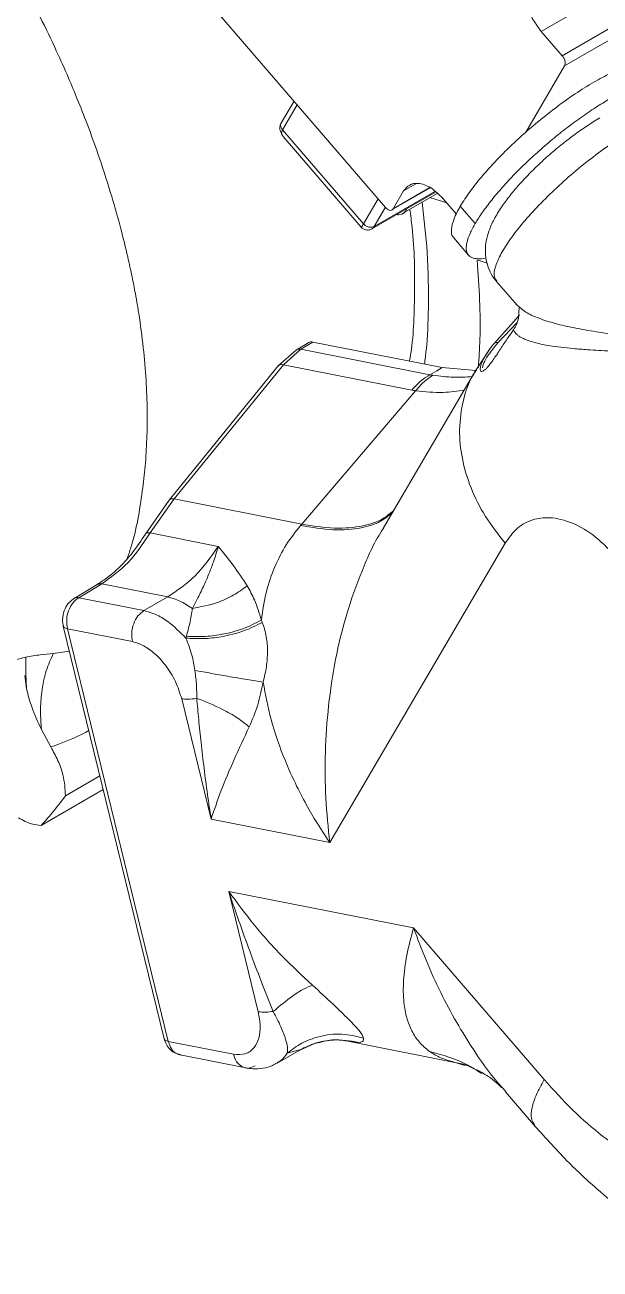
# Model space of a CAD drawing. Header units: millimetres. Extents: x 169 to 14583, y -399 to 10804.
# Drawn here: x 3749.6 to 3822.6, y 9113.7 to 9271.6 of the extents above; entities that cross this region are included whole.
import ezdxf

# ---------------------------------------------------------------- set-up
doc = ezdxf.new("R2010")
doc.units = ezdxf.units.MM
doc.header["$LTSCALE"] = 35

msp = doc.modelspace()

# ---------------------------------------------------------------- linework, layer by layer
at = {"color": 7, "linetype": 'Continuous', "lineweight": 18}
for p, q in [((3815.113, 9270.8), (3889.713, 9313.866)), ((3817.764, 9267.723), (3892.364, 9310.789)), ((3818.076, 9266.446), (3892.676, 9309.512)), ((3795.35, 9248.456), (3771.999, 9275.564)), ((3815.113, 9270.8), (3817.764, 9267.723)), ((3818.076, 9266.446), (3813.099, 9257.947)), ((3783.728, 9261.948), (3782.061, 9259.1)), ((3784.129, 9261.482), (3782.27, 9258.308)), ((3792.557, 9246.366), (3782.27, 9258.308)), ((3782.335, 9257.475), (3792.243, 9245.972)), ((3797.639, 9250.556), (3799.187, 9251.449)), ((3793.597, 9245.726), (3801.702, 9250.405)), ((3801.603, 9250.491), (3793.895, 9246.041)), ((3796.047, 9248.093), (3801.019, 9250.963)), ((3796.3, 9248.268), (3800.987, 9250.974)), ((3797.639, 9250.556), (3796.3, 9248.268)), ((3797.491, 9247.709), (3801.886, 9250.246)), ((3794.416, 9249.54), (3792.557, 9246.366)), ((3795.326, 9248.484), (3793.895, 9246.041)), ((3800.974, 9249.719), (3803.125, 9249.037)), ((3804.34, 9247.626), (3802.674, 9249.56)), ((3804.834, 9248.625), (3806.727, 9246.427)), ((3803.998, 9244.593), (3805.892, 9242.395)), ((3806.986, 9241.79), (3808.241, 9241.39)), ((3809.379, 9239.117), (3812.031, 9236.038)), ((3812.058, 9236.06), (3811.891, 9236.201)), ((3812.355, 9235.81), (3812.058, 9236.06)), ((3812.304, 9235.785), (3812.268, 9235.088)), ((3811.906, 9234.307), (3809.16, 9231.227)), ((3812.222, 9234.626), (3812.005, 9234.392)), ((3812.038, 9233.855), (3809.608, 9231.285)), ((3785.62, 9231.327), (3784.034, 9230.369)), ((3786.134, 9231.374), (3784.605, 9230.451)), ((3802.546, 9228.127), (3786.134, 9231.374)), ((3784.035, 9230.369), (3781.732, 9228.343)), ((3784.605, 9230.451), (3782.384, 9228.497)), ((3800.964, 9227.214), (3784.605, 9230.451)), ((3808.634, 9230.563), (3806.865, 9227.857)), ((3781.731, 9228.342), (3767.872, 9211.307)), ((3782.384, 9228.497), (3768.525, 9211.462)), ((3798.679, 9225.273), (3782.384, 9228.497)), ((3806.811, 9227.803), (3795.088, 9207.784)), ((3806.792, 9227.771), (3802.546, 9228.127)), ((3799.163, 9225.189), (3784.712, 9208.259)), ((3767.873, 9211.308), (3764.86, 9207.002)), ((3768.525, 9211.462), (3765.489, 9207.135)), ((3784.712, 9208.259), (3768.525, 9211.462)), ((3765.489, 9207.135), (3774.123, 9205.427)), ((3810.528, 9205.839), (3788.271, 9167.833)), ((3758.749, 9200.589), (3755.838, 9198.831)), ((3759.321, 9200.672), (3756.409, 9198.913)), ((3759.321, 9200.672), (3767.699, 9199.014)), ((3756.409, 9198.913), (3764.687, 9197.275)), ((3767.699, 9199.014), (3764.687, 9197.275)), ((3754.445, 9195.316), (3767.247, 9142.933)), ((3754.974, 9194.975), (3767.775, 9142.591)), ((3754.974, 9194.975), (3763.228, 9193.341)), ((3755.221, 9192.14), (3753.176, 9191.823)), ((3749.572, 9189.051), (3749.779, 9187.349)), ((3769.476, 9186.089), (3773.209, 9170.813)), ((3751.663, 9182.178), (3752.862, 9179.964)), ((3754.717, 9173.757), (3759.096, 9176.285)), ((3751.649, 9170.009), (3759.52, 9174.552)), ((3773.209, 9170.813), (3788.271, 9167.833)), ((3798.905, 9156.985), (3775.454, 9161.625)), ((3775.454, 9161.625), (3779.187, 9146.35)), ((3815.48, 9137.743), (3798.905, 9156.985)), ((3776.03, 9140.958), (3767.775, 9142.591)), ((3790.38, 9142.663), (3790.46, 9142.645)), ((3790.785, 9142.569), (3804.555, 9139.844)), ((3769.267, 9140.883), (3777.595, 9139.235)), ((3781.578, 9139.828), (3784.376, 9141.444)), ((3784.274, 9141.466), (3782.878, 9141.113)), ((3784.444, 9141.508), (3784.274, 9141.466)), ((3784.298, 9141.402), (3786.314, 9142.317)), ((3804.052, 9139.955), (3805.43, 9139.524)), ((3804.668, 9139.824), (3805.569, 9139.593)), ((3810.597, 9136.217), (3810.099, 9136.779)), ((3810.557, 9136.183), (3814.376, 9131.749))]:
    msp.add_line(p, q, dxfattribs=at)
at = {"color": 7, "linetype": 'Continuous', "lineweight": 18, "flags": 128}
msp.add_lwpolyline([(3800.964, 9227.214), (3801.85, 9227.725), (3802.546, 9228.127)], dxfattribs=at)
at = {"color": 7, "linetype": 'Continuous', "lineweight": 18}
for points, knots in [([(3745.668, 9283.217), (3746.769, 9281.344), (3748.821, 9277.853), (3751.415, 9272.87), (3753.456, 9268.631), (3755.002, 9265.163), (3756.297, 9262.071), (3757.649, 9258.636), (3759.134, 9254.512), (3760.561, 9250.052), (3761.724, 9245.913), (3762.562, 9242.509), (3763.158, 9239.779), (3763.492, 9238.069), (3763.679, 9237.048), (3763.76, 9236.586), (3763.835, 9236.153), (3763.903, 9235.746), (3763.965, 9235.367), (3764.236, 9233.664), (3764.63, 9230.704), (3764.979, 9226.588), (3765.121, 9222.711), (3765.074, 9219.074), (3764.866, 9215.669), (3764.322, 9211.034), (3763.66, 9207.055), (3762.709, 9204.346), (3762.544, 9203.876)], [0, 0, 0, 0, 0.07136647, 0.13294813, 0.1847434, 0.22675094, 0.25896967, 0.2966208, 0.35064026, 0.40729717, 0.45710116, 0.50005164, 0.53083383, 0.55677939, 0.56277552, 0.56843987, 0.57377242, 0.57877319, 0.58344218, 0.58777939, 0.64175852, 0.69351394, 0.74304877, 0.79036659, 0.83547152, 0.87836831, 0.97888331, 1, 1, 1, 1]), ([(3813.459, 9277.57), (3813.274, 9277.073), (3812.904, 9276.079), (3813.244, 9274.091), (3814.015, 9272.245), (3814.747, 9271.282), (3815.113, 9270.8)], [0, 0, 0, 0, 0.279619, 0.5592379, 0.7796189, 1, 1, 1, 1]), ([(3817.764, 9267.723), (3817.85, 9267.606), (3818.024, 9267.37), (3818.146, 9266.983), (3818.164, 9266.66), (3818.105, 9266.517), (3818.076, 9266.446)], [0, 0, 0, 0, 0.2796189, 0.5592379, 0.779619, 1, 1, 1, 1]), ([(3804.834, 9248.625), (3805.219, 9249.235), (3805.995, 9250.462), (3807.694, 9252.565), (3809.682, 9254.752), (3811.943, 9256.963), (3814.376, 9259.111), (3816.9, 9261.116), (3819.409, 9262.911), (3821.797, 9264.405), (3823.982, 9265.551), (3825.88, 9266.301), (3827.42, 9266.638), (3828.488, 9266.586), (3828.817, 9266.237), (3828.957, 9266.087)], [0, 0, 0, 0, 0.078075, 0.1569385, 0.2357853, 0.3138806, 0.3919506, 0.4708208, 0.549666, 0.6277622, 0.7058321, 0.7847023, 0.8635475, 0.9416437, 1, 1, 1, 1]), ([(3830.268, 9264.269), (3830.145, 9264.313), (3829.798, 9264.439), (3828.934, 9264.367), (3827.725, 9264.076), (3826.289, 9263.523), (3824.677, 9262.738), (3822.924, 9261.737), (3821.069, 9260.542), (3819.15, 9259.177), (3817.214, 9257.676), (3815.308, 9256.075), (3813.471, 9254.408), (3811.743, 9252.71), (3810.166, 9251.021), (3808.783, 9249.387), (3807.598, 9247.828), (3807.018, 9246.895), (3806.727, 9246.427)], [0, 0, 0, 0, 0.0348703, 0.099052, 0.1632205, 0.227737, 0.2922632, 0.3564482, 0.4206327, 0.4851582, 0.5496843, 0.6138694, 0.6780539, 0.7425794, 0.8071059, 0.8712917, 0.9354764, 1, 1, 1, 1]), ([(3822.558, 9259.821), (3822.278, 9259.656), (3821.453, 9259.168), (3820.056, 9258.239), (3818.392, 9257.014), (3816.768, 9255.699), (3815.207, 9254.318), (3813.73, 9252.892), (3812.361, 9251.44), (3811.119, 9249.971), (3810.014, 9248.473), (3809.11, 9246.987), (3808.48, 9245.587), (3808.113, 9244.272), (3807.98, 9243.036), (3808.076, 9241.789), (3808.445, 9240.585), (3808.912, 9239.648), (3809.333, 9239.212), (3809.458, 9239.082)], [0, 0, 0, 0, 0.0363031, 0.1071893, 0.1761359, 0.2439942, 0.3114876, 0.3791227, 0.4473477, 0.5169064, 0.5890342, 0.6662189, 0.7379561, 0.7920422, 0.8413458, 0.8884264, 0.9346004, 0.9805136, 1, 1, 1, 1]), ([(3782.063, 9259.108), (3782.013, 9258.988), (3781.91, 9258.74), (3781.932, 9258.332), (3782.024, 9258.01), (3782.144, 9257.844), (3782.17, 9257.808)], [0, 0, 0, 0, 0.2889885, 0.5958468, 0.9124575, 1, 1, 1, 1]), ([(3782.271, 9258.308), (3782.201, 9258.405), (3782.093, 9258.555), (3782.035, 9258.777), (3782.023, 9258.946), (3782.049, 9259.049), (3782.061, 9259.1)], [0, 0, 0, 0, 0.381956, 0.5875673, 0.7975398, 1, 1, 1, 1]), ([(3782.061, 9259.1), (3782.062, 9259.102), (3782.072, 9259.156), (3782.101, 9259.223), (3782.154, 9259.269), (3782.166, 9259.28)], [0, 0, 0, 0, 0.0272883, 0.774359, 1, 1, 1, 1]), ([(3782.27, 9258.308), (3782.231, 9258.226), (3782.152, 9258.061), (3782.153, 9257.816), (3782.214, 9257.619), (3782.311, 9257.517), (3782.343, 9257.483)], [0, 0, 0, 0, 0.2720837, 0.5540841, 0.8488535, 1, 1, 1, 1]), ([(3826.653, 9258.214), (3825.86, 9257.733), (3824.275, 9256.771), (3821.726, 9254.928), (3819.186, 9252.883), (3816.74, 9250.691), (3814.496, 9248.451), (3812.545, 9246.253), (3810.972, 9244.193), (3809.837, 9242.35), (3809.205, 9240.819), (3809.044, 9239.683), (3809.337, 9239.274), (3809.468, 9239.092)], [0, 0, 0, 0, 0.0925879, 0.1851757, 0.2777636, 0.3703514, 0.4629393, 0.5555272, 0.648115, 0.7407029, 0.8332907, 0.9258786, 1, 1, 1, 1]), ([(3802.674, 9249.56), (3802.152, 9250.075), (3801.106, 9251.106), (3799.554, 9251.609), (3798.341, 9251.419), (3797.873, 9250.844), (3797.639, 9250.556)], [0, 0, 0, 0, 0.279619, 0.5592379, 0.7796189, 1, 1, 1, 1]), ([(3796.3, 9248.268), (3796.241, 9248.202), (3796.124, 9248.07), (3795.85, 9248.087), (3795.579, 9248.222), (3795.426, 9248.378), (3795.35, 9248.456)], [0, 0, 0, 0, 0.2796189, 0.5592379, 0.779619, 1, 1, 1, 1]), ([(3798.017, 9248.278), (3797.976, 9248.181), (3797.782, 9247.723), (3797.288, 9247.488), (3796.829, 9247.542), (3796.757, 9247.55)], [0, 0, 0, 0, 0.184453, 0.8723683, 1, 1, 1, 1]), ([(3798.428, 9248.249), (3798.532, 9247.479), (3799.04, 9243.736), (3799.054, 9237.439), (3798.912, 9231.751), (3798.416, 9229.125), (3798.383, 9228.951)], [0, 0, 0, 0, 0.1114078, 0.5410319, 0.969452, 1, 1, 1, 1]), ([(3799.992, 9249.152), (3800.237, 9246.997), (3800.762, 9242.372), (3800.837, 9236.127), (3800.662, 9231.43), (3800.363, 9229.16), (3800.285, 9228.574)], [0, 0, 0, 0, 0.2976213, 0.6387007, 0.906794, 1, 1, 1, 1]), ([(3804.044, 9244.634), (3803.986, 9244.675), (3803.694, 9244.879), (3803.668, 9245.671), (3803.925, 9246.933), (3804.532, 9248.063), (3804.834, 9248.625)], [0, 0, 0, 0, 0.0771557, 0.38573, 0.6943122, 1, 1, 1, 1]), ([(3792.237, 9245.979), (3792.331, 9245.889), (3792.526, 9245.7), (3792.929, 9245.572), (3793.359, 9245.594), (3793.606, 9245.738), (3793.726, 9245.807)], [0, 0, 0, 0, 0.2364813, 0.4945429, 0.7555889, 1, 1, 1, 1]), ([(3792.557, 9246.366), (3792.503, 9246.276), (3792.395, 9246.098), (3792.296, 9245.982), (3792.247, 9245.945), (3792.244, 9245.973), (3792.244, 9245.973)], [0, 0, 0, 0, 0.3320665, 0.6627362, 0.9913481, 1, 1, 1, 1]), ([(3793.895, 9246.041), (3793.798, 9246), (3793.648, 9245.936), (3793.405, 9245.932), (3793.21, 9245.961), (3793.018, 9246.026), (3792.783, 9246.146), (3792.646, 9246.279), (3792.557, 9246.366)], [0, 0, 0, 0, 0.2394628, 0.3683684, 0.5000082, 0.6316466, 0.7605483, 1, 1, 1, 1]), ([(3793.895, 9246.041), (3793.847, 9245.966), (3793.766, 9245.839), (3793.677, 9245.784), (3793.641, 9245.762)], [0, 0, 0, 0, 0.6000073, 1, 1, 1, 1]), ([(3806.727, 9246.427), (3806.487, 9245.989), (3806.009, 9245.116), (3805.646, 9244.03), (3805.55, 9243.139), (3805.753, 9242.48), (3806.236, 9242.055), (3807.019, 9241.912), (3807.657, 9241.912), (3808.088, 9242.031), (3808.102, 9242.034)], [0, 0, 0, 0, 0.1426817, 0.2845325, 0.4263542, 0.5689453, 0.7115574, 0.8534157, 0.995273, 1, 1, 1, 1]), ([(3807.13, 9228.149), (3807.207, 9229.338), (3807.386, 9232.108), (3807.329, 9236.672), (3807.1, 9240.083), (3806.986, 9241.79)], [0, 0, 0, 0, 0.2730795, 0.6363371, 1, 1, 1, 1]), ([(3827.862, 9231.872), (3826.784, 9232.016), (3824.633, 9232.304), (3821.671, 9232.725), (3818.967, 9233.207), (3816.566, 9233.775), (3814.545, 9234.46), (3813.086, 9235.132), (3812.55, 9235.63), (3812.355, 9235.81)], [0, 0, 0, 0, 0.15365848, 0.30674597, 0.45934446, 0.61148822, 0.76316269, 0.91426355, 1, 1, 1, 1]), ([(3811.58, 9232.923), (3811.716, 9233.147), (3811.989, 9233.594), (3812.231, 9234.345), (3812.25, 9234.854), (3812.259, 9235.088)], [0, 0, 0, 0, 0.34965873, 0.70032035, 1, 1, 1, 1]), ([(3812.337, 9234.775), (3812.256, 9234.688), (3812.112, 9234.531), (3811.969, 9234.375), (3811.906, 9234.307)], [0, 0, 0, 0, 0.5599996, 1, 1, 1, 1]), ([(3812.009, 9234.387), (3811.998, 9234.385), (3811.951, 9234.373), (3811.926, 9234.336), (3811.906, 9234.307)], [0, 0, 0, 0, 0.2267761, 1, 1, 1, 1]), ([(3807.759, 9227.734), (3807.795, 9227.744), (3807.884, 9227.77), (3808.041, 9227.925), (3808.151, 9228.035), (3808.214, 9228.1), (3808.386, 9228.288), (3808.614, 9228.573), (3808.868, 9228.914), (3809.071, 9229.2), (3809.323, 9229.566), (3809.647, 9230.05), (3810.181, 9230.862), (3810.833, 9231.859), (3811.351, 9232.597), (3811.58, 9232.923)], [0, 0, 0, 0, 0.0524724, 0.1326973, 0.1393045, 0.1520546, 0.1886338, 0.286212, 0.331692, 0.3812627, 0.4386748, 0.5182264, 0.6197897, 0.8316905, 1, 1, 1, 1]), ([(3811.58, 9232.923), (3811.641, 9232.801), (3811.755, 9232.574), (3812.053, 9232.289), (3812.372, 9232.064), (3812.683, 9231.892), (3813.286, 9231.608), (3814.354, 9231.255), (3815.963, 9230.927), (3817.591, 9230.696), (3819.193, 9230.53), (3821.261, 9230.371), (3824.01, 9230.224), (3826.349, 9230.105), (3827.612, 9230.04)], [0, 0, 0, 0, 0.0587173, 0.1098586, 0.1534043, 0.1893399, 0.2176535, 0.3408094, 0.4587067, 0.5413011, 0.626692, 0.7148241, 0.8460054, 1, 1, 1, 1]), ([(3786.134, 9231.374), (3786.036, 9231.383), (3785.842, 9231.401), (3785.652, 9231.371), (3785.587, 9231.306), (3785.585, 9231.304)], [0, 0, 0, 0, 0.4939195, 0.9806568, 1, 1, 1, 1]), ([(3809.16, 9231.227), (3808.964, 9230.989), (3808.684, 9230.648), (3808.364, 9230.193), (3808.129, 9229.835), (3807.898, 9229.443), (3807.73, 9229.114), (3807.624, 9228.878), (3807.557, 9228.716), (3807.472, 9228.485), (3807.391, 9228.211), (3807.375, 9228.039), (3807.368, 9227.958)], [0, 0, 0, 0, 0.1983653, 0.2842138, 0.3765002, 0.4982689, 0.6191176, 0.6670241, 0.7153118, 0.7714488, 0.8929358, 1, 1, 1, 1]), ([(3809.608, 9231.285), (3809.027, 9230.57), (3808.16, 9229.502), (3807.694, 9228.435), (3807.674, 9228.175), (3807.669, 9228.111)], [0, 0, 0, 0, 0.6029923, 0.90118172, 1, 1, 1, 1]), ([(3809.16, 9231.227), (3809.188, 9231.255), (3809.245, 9231.313), (3809.37, 9231.339), (3809.495, 9231.328), (3809.571, 9231.299), (3809.608, 9231.285)], [0, 0, 0, 0, 0.284477, 0.5740079, 0.7942118, 1, 1, 1, 1]), ([(3784.605, 9230.451), (3784.399, 9230.48), (3784.176, 9230.511), (3784.052, 9230.368), (3784.043, 9230.358)], [0, 0, 0, 0, 0.9270135, 1, 1, 1, 1]), ([(3781.739, 9228.335), (3781.81, 9228.4), (3781.953, 9228.532), (3782.24, 9228.509), (3782.384, 9228.497)], [0, 0, 0, 0, 0.4952576, 1, 1, 1, 1]), ([(3810.528, 9205.839), (3809.65, 9206.955), (3807.895, 9209.187), (3806.085, 9212.845), (3804.968, 9216.572), (3804.607, 9220.343), (3805.13, 9223.961), (3805.937, 9226.519), (3806.778, 9227.66), (3806.904, 9227.831)], [0, 0, 0, 0, 0.1592213, 0.3184426, 0.477664, 0.6368853, 0.8036654, 0.9704455, 1, 1, 1, 1]), ([(3807.368, 9227.958), (3807.368, 9227.925), (3807.369, 9227.81), (3807.415, 9227.689), (3807.524, 9227.602), (3807.673, 9227.686), (3807.759, 9227.734)], [0, 0, 0, 0, 0.1290712, 0.4508017, 0.6831561, 1, 1, 1, 1]), ([(3798.679, 9225.273), (3799.078, 9225.702), (3799.792, 9226.47), (3800.606, 9226.986), (3800.964, 9227.214)], [0, 0, 0, 0, 0.5598498, 1, 1, 1, 1]), ([(3801.354, 9227.148), (3800.916, 9226.849), (3800.135, 9226.315), (3799.46, 9225.533), (3799.163, 9225.189)], [0, 0, 0, 0, 0.56, 1, 1, 1, 1]), ([(3801.354, 9227.148), (3801.28, 9227.159), (3801.148, 9227.179), (3801.021, 9227.203), (3800.964, 9227.214)], [0, 0, 0, 0, 0.5600349, 1, 1, 1, 1]), ([(3806.329, 9226.979), (3805.551, 9226.934), (3803.97, 9226.842), (3802.235, 9227.045), (3801.354, 9227.148)], [0, 0, 0, 0, 0.4924049, 1, 1, 1, 1]), ([(3799.163, 9225.189), (3799.072, 9225.203), (3798.908, 9225.229), (3798.749, 9225.259), (3798.679, 9225.273)], [0, 0, 0, 0, 0.5600869, 1, 1, 1, 1]), ([(3805.335, 9225.282), (3804.456, 9225.145), (3802.523, 9224.844), (3800.349, 9225.067), (3799.163, 9225.189)], [0, 0, 0, 0, 0.4547813, 1, 1, 1, 1]), ([(3767.88, 9211.299), (3767.947, 9211.362), (3768.088, 9211.496), (3768.374, 9211.474), (3768.525, 9211.462)], [0, 0, 0, 0, 0.4723538, 1, 1, 1, 1]), ([(3796.233, 9209.739), (3795.755, 9209.338), (3794.68, 9208.438), (3792.162, 9207.662), (3788.82, 9207.371), (3785.971, 9207.846), (3784.559, 9208.082)], [0, 0, 0, 0, 0.19399277, 0.43632866, 0.72065143, 1, 1, 1, 1]), ([(3796.361, 9209.958), (3795.921, 9209.59), (3794.871, 9208.709), (3792.381, 9207.923), (3789.006, 9207.587), (3786.135, 9208.036), (3784.712, 9208.259)], [0, 0, 0, 0, 0.1776751, 0.4249173, 0.714996, 1, 1, 1, 1]), ([(3824.847, 9203.87), (3823.914, 9204.845), (3822.069, 9206.771), (3819.021, 9208.555), (3816.282, 9209.22), (3813.933, 9208.903), (3811.963, 9207.852), (3811.017, 9206.526), (3810.528, 9205.839)], [0, 0, 0, 0, 0.1758357, 0.3476037, 0.5246248, 0.6711612, 0.8296343, 1, 1, 1, 1]), ([(3784.559, 9208.082), (3783.928, 9207.281), (3782.64, 9205.649), (3781.205, 9202.806), (3780.101, 9199.607), (3779.764, 9197.283), (3779.589, 9196.073)], [0, 0, 0, 0, 0.2300471, 0.4692796, 0.7236206, 1, 1, 1, 1]), ([(3784.559, 9208.082), (3784.588, 9208.115), (3784.638, 9208.174), (3784.69, 9208.233), (3784.712, 9208.259)], [0, 0, 0, 0, 0.5599999, 1, 1, 1, 1]), ([(3788.271, 9167.833), (3788.076, 9169.705), (3787.688, 9173.441), (3787.647, 9179.27), (3788.034, 9185.156), (3788.92, 9191.024), (3790.294, 9196.78), (3792.278, 9202.236), (3793.878, 9205.942), (3795.025, 9207.636), (3795.113, 9207.767)], [0, 0, 0, 0, 0.1474234, 0.2941422, 0.4393903, 0.5823776, 0.7222424, 0.8580864, 0.9890552, 1, 1, 1, 1]), ([(3764.86, 9207.002), (3764.335, 9206.196), (3763.343, 9204.671), (3761.714, 9202.882), (3760.195, 9201.533), (3759.208, 9200.889), (3758.749, 9200.59)], [0, 0, 0, 0, 0.298131, 0.5639769, 0.7978329, 1, 1, 1, 1]), ([(3765.489, 9207.135), (3764.59, 9205.802), (3762.793, 9203.135), (3760.478, 9201.493), (3759.321, 9200.672)], [0, 0, 0, 0, 0.5000131, 1, 1, 1, 1]), ([(3764.867, 9207.005), (3764.867, 9207.008), (3764.865, 9207.103), (3765.081, 9207.162), (3765.357, 9207.144), (3765.489, 9207.135)], [0, 0, 0, 0, 0.0150254, 0.5261494, 1, 1, 1, 1]), ([(3774.123, 9205.427), (3773.924, 9204.769), (3773.57, 9203.596), (3772.952, 9201.981), (3772.292, 9200.447), (3771.569, 9198.953), (3771.063, 9197.996), (3770.825, 9197.547)], [0, 0, 0, 0, 0.2206107, 0.3932024, 0.5823442, 0.8043253, 1, 1, 1, 1]), ([(3777.795, 9200.421), (3777.192, 9201.325), (3776.003, 9203.108), (3774.744, 9204.661), (3774.123, 9205.427)], [0, 0, 0, 0, 0.5067231, 1, 1, 1, 1]), ([(3758.765, 9200.565), (3758.806, 9200.597), (3758.952, 9200.712), (3759.167, 9200.689), (3759.321, 9200.672)], [0, 0, 0, 0, 0.2822313, 1, 1, 1, 1]), ([(3777.795, 9200.421), (3777.219, 9200.006), (3776.065, 9199.173), (3773.697, 9198.073), (3771.906, 9197.745), (3770.825, 9197.547)], [0, 0, 0, 0, 0.2830837, 0.5674959, 1, 1, 1, 1]), ([(3779.589, 9196.073), (3779.319, 9196.956), (3778.83, 9198.554), (3778.115, 9199.844), (3777.795, 9200.421)], [0, 0, 0, 0, 0.5524313, 1, 1, 1, 1]), ([(3755.863, 9198.846), (3755.629, 9198.679), (3755.14, 9198.329), (3754.612, 9197.487), (3754.372, 9196.624), (3754.342, 9195.874), (3754.41, 9195.505), (3754.445, 9195.315)], [0, 0, 0, 0, 0.2185028, 0.4559746, 0.7145313, 0.8536936, 1, 1, 1, 1]), ([(3756.409, 9198.913), (3756.143, 9198.712), (3755.611, 9198.309), (3755.069, 9197.276), (3754.803, 9196.096), (3754.917, 9195.349), (3754.974, 9194.975)], [0, 0, 0, 0, 0.25, 0.5, 0.75, 1, 1, 1, 1]), ([(3755.852, 9198.815), (3755.871, 9198.833), (3756.005, 9198.963), (3756.223, 9198.936), (3756.409, 9198.913)], [0, 0, 0, 0, 0.1415044, 1, 1, 1, 1]), ([(3764.687, 9197.275), (3765.182, 9197.137), (3766.17, 9196.861), (3768.018, 9195.784), (3769.254, 9194.539), (3770.008, 9193.778)], [0, 0, 0, 0, 0.2803541, 0.5607081, 1, 1, 1, 1]), ([(3770.825, 9197.547), (3770.731, 9196.933), (3770.559, 9195.816), (3770.224, 9194.574), (3770.073, 9194.016)], [0, 0, 0, 0, 0.5506566, 1, 1, 1, 1]), ([(3754.974, 9194.975), (3754.815, 9195.019), (3754.538, 9195.095), (3754.492, 9195.255), (3754.472, 9195.324)], [0, 0, 0, 0, 0.5730679, 1, 1, 1, 1]), ([(3779.708, 9195.786), (3778.94, 9195.396), (3777.378, 9194.604), (3774.718, 9193.95), (3772.199, 9193.665), (3770.73, 9193.741), (3770.008, 9193.778)], [0, 0, 0, 0, 0.2761534, 0.5615147, 0.7845629, 1, 1, 1, 1]), ([(3779.589, 9196.073), (3778.832, 9195.682), (3777.294, 9194.889), (3774.69, 9194.225), (3772.226, 9193.925), (3770.783, 9193.986), (3770.073, 9194.016)], [0, 0, 0, 0, 0.2764694, 0.5616594, 0.7845244, 1, 1, 1, 1]), ([(3779.708, 9195.786), (3779.686, 9195.84), (3779.647, 9195.936), (3779.607, 9196.031), (3779.589, 9196.073)], [0, 0, 0, 0, 0.55920928, 1, 1, 1, 1]), ([(3779.809, 9188.19), (3779.966, 9188.856), (3780.273, 9190.156), (3780.405, 9192.143), (3780.269, 9194.085), (3779.903, 9195.196), (3779.708, 9195.786)], [0, 0, 0, 0, 0.2411078, 0.4704752, 0.7185763, 1, 1, 1, 1]), ([(3763.228, 9193.341), (3763.701, 9193.196), (3764.645, 9192.904), (3766.11, 9191.829), (3767.523, 9190.298), (3768.773, 9188.303), (3769.241, 9186.827), (3769.476, 9186.089)], [0, 0, 0, 0, 0.18675329, 0.37359523, 0.56032248, 0.7801874, 1, 1, 1, 1]), ([(3770.073, 9194.016), (3770.061, 9193.972), (3770.039, 9193.893), (3770.017, 9193.813), (3770.008, 9193.778)], [0, 0, 0, 0, 0.5593397, 1, 1, 1, 1]), ([(3770.008, 9193.778), (3770.287, 9193.073), (3770.792, 9191.794), (3771.042, 9190.336), (3771.154, 9189.682)], [0, 0, 0, 0, 0.5518455, 1, 1, 1, 1]), ([(3753.176, 9191.823), (3752.636, 9191.785), (3751.528, 9191.708), (3750.311, 9191.474), (3749.688, 9191.354)], [0, 0, 0, 0, 0.4879764, 1, 1, 1, 1]), ([(3753.176, 9191.823), (3752.854, 9191.128), (3752.197, 9189.706), (3751.689, 9187.134), (3751.499, 9184.565), (3751.608, 9182.969), (3751.663, 9182.178)], [0, 0, 0, 0, 0.2709458, 0.5542494, 0.7791334, 1, 1, 1, 1]), ([(3749.688, 9191.354), (3749.147, 9191.233), (3747.907, 9190.955), (3746.282, 9190.497), (3744.822, 9189.999), (3743.679, 9189.532), (3743.004, 9189.169), (3742.684, 9188.996)], [0, 0, 0, 0, 0.2068098, 0.473678, 0.6485596, 0.8332507, 1, 1, 1, 1]), ([(3749.779, 9187.349), (3749.738, 9188.198), (3749.664, 9189.696), (3749.681, 9190.853), (3749.688, 9191.354)], [0, 0, 0, 0, 0.5666744, 1, 1, 1, 1]), ([(3779.809, 9188.19), (3779.157, 9188.295), (3777.833, 9188.507), (3775.5, 9188.905), (3773.226, 9189.305), (3771.838, 9189.557), (3771.154, 9189.682)], [0, 0, 0, 0, 0.27636962, 0.56088413, 0.78363038, 1, 1, 1, 1]), ([(3771.154, 9189.682), (3771.235, 9189.018), (3771.385, 9187.803), (3771.384, 9186.658), (3771.383, 9186.139)], [0, 0, 0, 0, 0.5465877, 1, 1, 1, 1]), ([(3749.779, 9187.349), (3749.979, 9186.58), (3750.427, 9184.853), (3751.222, 9183.133), (3751.663, 9182.178)], [0, 0, 0, 0, 0.44502469, 1, 1, 1, 1]), ([(3778.046, 9182.521), (3778.434, 9183.428), (3779.183, 9185.177), (3779.606, 9187.211), (3779.809, 9188.19)], [0, 0, 0, 0, 0.518441, 1, 1, 1, 1]), ([(3788.271, 9167.833), (3787.661, 9168.753), (3786.548, 9170.431), (3785.043, 9173.063), (3783.753, 9175.591), (3782.218, 9179.073), (3780.741, 9183.238), (3780.106, 9186.612), (3779.809, 9188.19)], [0, 0, 0, 0, 0.145739, 0.2657217, 0.4025454, 0.5245044, 0.7775209, 1, 1, 1, 1]), ([(3771.383, 9186.139), (3770.98, 9186.083), (3770.26, 9185.983), (3769.716, 9186.056), (3769.476, 9186.089)], [0, 0, 0, 0, 0.5593277, 1, 1, 1, 1]), ([(3778.046, 9182.521), (3777.56, 9182.903), (3776.578, 9183.677), (3774.348, 9184.978), (3772.503, 9185.7), (3771.383, 9186.139)], [0, 0, 0, 0, 0.2778945, 0.5616266, 1, 1, 1, 1]), ([(3771.383, 9186.139), (3771.465, 9185.247), (3771.637, 9183.362), (3771.948, 9180.399), (3772.312, 9177.224), (3772.735, 9173.988), (3773.054, 9171.855), (3773.209, 9170.813)], [0, 0, 0, 0, 0.1711365, 0.3616892, 0.5744784, 0.7922055, 1, 1, 1, 1]), ([(3757.688, 9182.047), (3757.231, 9181.803), (3755.689, 9180.98), (3754.029, 9180.384), (3752.862, 9179.964)], [0, 0, 0, 0, 0.2965435, 1, 1, 1, 1]), ([(3773.209, 9170.813), (3773.615, 9172.018), (3774.428, 9174.425), (3776.076, 9178.313), (3777.39, 9181.12), (3778.046, 9182.521)], [0, 0, 0, 0, 0.3340798, 0.667595, 1, 1, 1, 1]), ([(3752.862, 9179.964), (3753.182, 9179.391), (3753.823, 9178.243), (3754.586, 9176.063), (3754.668, 9174.631), (3754.717, 9173.757)], [0, 0, 0, 0, 0.28045864, 0.56091728, 1, 1, 1, 1]), ([(3754.717, 9173.757), (3754.17, 9173.024), (3753.194, 9171.713), (3752.121, 9170.53), (3751.649, 9170.009)], [0, 0, 0, 0, 0.559992, 1, 1, 1, 1]), ([(3748.754, 9170.969), (3749.317, 9170.658), (3750.325, 9170.1), (3751.244, 9170.037), (3751.649, 9170.009)], [0, 0, 0, 0, 0.5592448, 1, 1, 1, 1]), ([(3786.061, 9149.725), (3784.768, 9150.929), (3782.179, 9153.34), (3778.604, 9157.335), (3776.505, 9160.195), (3775.454, 9161.625)], [0, 0, 0, 0, 0.332418, 0.6659325, 1, 1, 1, 1]), ([(3775.454, 9161.625), (3775.925, 9160.23), (3776.851, 9157.491), (3778.292, 9153.54), (3779.698, 9149.853), (3780.642, 9147.518), (3781.095, 9146.4)], [0, 0, 0, 0, 0.2696176, 0.5295304, 0.7746771, 1, 1, 1, 1]), ([(3798.905, 9156.985), (3798.592, 9155.819), (3797.967, 9153.49), (3797.566, 9150.329), (3797.595, 9147.7), (3797.988, 9145.573), (3798.64, 9143.89), (3799.574, 9142.43), (3800.48, 9141.681), (3800.931, 9141.308)], [0, 0, 0, 0, 0.1699375, 0.3392938, 0.5074609, 0.6325128, 0.7563844, 0.8789095, 1, 1, 1, 1]), ([(3810.099, 9136.779), (3809.882, 9137.02), (3808.548, 9138.504), (3806.645, 9141.268), (3804.288, 9145.055), (3802.315, 9148.792), (3800.477, 9152.789), (3799.431, 9155.581), (3798.905, 9156.985)], [0, 0, 0, 0, 0.0435297, 0.2682934, 0.4401861, 0.6256664, 0.8117205, 1, 1, 1, 1]), ([(3786.061, 9149.725), (3785.697, 9149.578), (3784.967, 9149.283), (3783.304, 9148.236), (3781.926, 9147.091), (3781.095, 9146.4)], [0, 0, 0, 0, 0.2825114, 0.5672635, 1, 1, 1, 1]), ([(3792.566, 9143.008), (3792.447, 9143.273), (3792.219, 9143.779), (3790.754, 9145.318), (3788.686, 9147.342), (3786.957, 9148.912), (3786.061, 9149.725)], [0, 0, 0, 0, 0.2662967, 0.5070581, 0.7444138, 1, 1, 1, 1]), ([(3779.187, 9146.35), (3779.297, 9145.741), (3779.517, 9144.523), (3779.318, 9142.947), (3778.699, 9141.672), (3777.596, 9140.866), (3776.552, 9140.927), (3776.03, 9140.958)], [0, 0, 0, 0, 0.1867533, 0.3735952, 0.5603225, 0.7801874, 1, 1, 1, 1]), ([(3779.187, 9146.35), (3779.5, 9146.313), (3780.059, 9146.246), (3780.778, 9146.353), (3781.095, 9146.4)], [0, 0, 0, 0, 0.5593277, 1, 1, 1, 1]), ([(3781.095, 9146.4), (3781.434, 9145.735), (3782.092, 9144.449), (3782.672, 9142.933), (3782.954, 9141.826), (3782.904, 9141.35), (3782.878, 9141.113)], [0, 0, 0, 0, 0.2992131, 0.5795641, 0.7913316, 1, 1, 1, 1]), ([(3767.241, 9142.955), (3767.327, 9142.692), (3767.498, 9142.159), (3768.019, 9141.508), (3768.676, 9141.031), (3769.189, 9140.911), (3769.441, 9140.852)], [0, 0, 0, 0, 0.24928, 0.5029706, 0.7552667, 1, 1, 1, 1]), ([(3767.274, 9142.94), (3767.294, 9142.872), (3767.34, 9142.712), (3767.617, 9142.635), (3767.775, 9142.591)], [0, 0, 0, 0, 0.4269321, 1, 1, 1, 1]), ([(3767.775, 9142.591), (3767.893, 9142.259), (3768.127, 9141.596), (3768.726, 9141.013), (3769.172, 9140.949), (3769.337, 9140.926)], [0, 0, 0, 0, 0.38678347, 0.77356698, 1, 1, 1, 1]), ([(3792.566, 9143.008), (3791.651, 9143.231), (3789.79, 9143.685), (3787.07, 9143.334), (3784.706, 9142.46), (3783.481, 9141.557), (3782.878, 9141.113)], [0, 0, 0, 0, 0.2758056, 0.5610238, 0.7841943, 1, 1, 1, 1]), ([(3784.516, 9141.527), (3785.145, 9141.83), (3786.425, 9142.448), (3788.975, 9142.953), (3790.826, 9142.649), (3791.959, 9142.463)], [0, 0, 0, 0, 0.2729202, 0.5550078, 1, 1, 1, 1]), ([(3786.061, 9142.231), (3786.903, 9142.448), (3788.696, 9142.91), (3789.852, 9142.729), (3790.465, 9142.632)], [0, 0, 0, 0, 0.4697394, 1, 1, 1, 1]), ([(3790.46, 9142.645), (3790.559, 9142.622), (3791.123, 9142.488), (3791.581, 9142.474), (3791.959, 9142.463)], [0, 0, 0, 0, 0.17503188, 1, 1, 1, 1]), ([(3791.959, 9142.463), (3792.142, 9142.481), (3792.552, 9142.521), (3792.561, 9142.834), (3792.566, 9143.008)], [0, 0, 0, 0, 0.4445808, 1, 1, 1, 1]), ([(3782.878, 9141.113), (3782.626, 9140.741), (3782.269, 9140.216), (3781.734, 9139.966), (3781.578, 9139.894)], [0, 0, 0, 0, 0.7089262, 1, 1, 1, 1]), ([(3800.931, 9141.308), (3801.374, 9141.027), (3802.25, 9140.472), (3803.456, 9140.126), (3804.052, 9139.955)], [0, 0, 0, 0, 0.5058686, 1, 1, 1, 1]), ([(3800.931, 9141.308), (3802.572, 9140.856), (3804.912, 9140.21), (3806.917, 9138.913), (3807.516, 9138.526)], [0, 0, 0, 0, 0.7011343, 1, 1, 1, 1]), ([(3777.569, 9139.24), (3777.884, 9139.19), (3778.622, 9139.074), (3779.779, 9139.157), (3780.836, 9139.416), (3781.387, 9139.757), (3781.586, 9139.88)], [0, 0, 0, 0, 0.2278103, 0.5344236, 0.8321631, 1, 1, 1, 1]), ([(3805.453, 9139.627), (3805.597, 9139.581), (3805.888, 9139.49), (3807.076, 9138.885), (3807.678, 9138.579)], [0, 0, 0, 0, 0.493319, 1, 1, 1, 1]), ([(3807.528, 9138.666), (3807.816, 9138.494), (3808.427, 9138.129), (3809.358, 9137.453), (3809.854, 9136.939), (3810.051, 9136.736)], [0, 0, 0, 0, 0.3489447, 0.7422549, 1, 1, 1, 1]), ([(3815.48, 9137.743), (3815.123, 9137.09), (3814.399, 9135.764), (3813.876, 9134.123), (3813.743, 9132.739), (3814.122, 9132.186), (3814.312, 9131.909)], [0, 0, 0, 0, 0.2419408, 0.4911595, 0.7447148, 1, 1, 1, 1]), ([(3845.342, 9130.956), (3844.694, 9130), (3843.405, 9128.099), (3840.796, 9126.192), (3837.746, 9125.146), (3834.287, 9125.088), (3830.568, 9126.01), (3826.718, 9127.844), (3822.863, 9130.483), (3819.06, 9133.783), (3816.678, 9136.418), (3815.48, 9137.743)], [0, 0, 0, 0, 0.1131475, 0.2249656, 0.335749, 0.4460029, 0.5563601, 0.6654409, 0.775628, 0.8871359, 1, 1, 1, 1]), ([(3814.269, 9131.873), (3815.71, 9130.27), (3818.383, 9127.297), (3822.346, 9123.652), (3825.694, 9120.948), (3828.319, 9119.082), (3830.244, 9117.844), (3831.645, 9117.008), (3832.773, 9116.374), (3833.832, 9115.811), (3835.032, 9115.207), (3836.586, 9114.493), (3837.814, 9113.95), (3838.554, 9113.692), (3838.59, 9113.68)], [0, 0, 0, 0, 0.2026361, 0.3757807, 0.5173491, 0.6253298, 0.6980839, 0.748642, 0.7874075, 0.8271803, 0.8681379, 0.921901, 0.9962502, 1, 1, 1, 1])]:
    msp.add_open_spline(points, degree=3, knots=knots, dxfattribs=at)
for points in [[(3774.123, 9205.427), (3773.184, 9204.102), (3771.305, 9201.451), (3768.901, 9199.826), (3767.699, 9199.014)], [(3767.699, 9199.014), (3768.211, 9198.876), (3769.237, 9198.599), (3770.296, 9197.898), (3770.825, 9197.547)], [(3764.687, 9197.275), (3764.419, 9197.074), (3763.883, 9196.672), (3763.335, 9195.64), (3763.064, 9194.462), (3763.173, 9193.715), (3763.228, 9193.341)], [(3776.03, 9140.958), (3776.149, 9140.621), (3776.386, 9139.948), (3777.095, 9139.336), (3777.95, 9139.114), (3778.526, 9139.353), (3778.813, 9139.473)]]:
    msp.add_open_spline(points, degree=3, dxfattribs=at)

doc.saveas('drawing.dxf')
